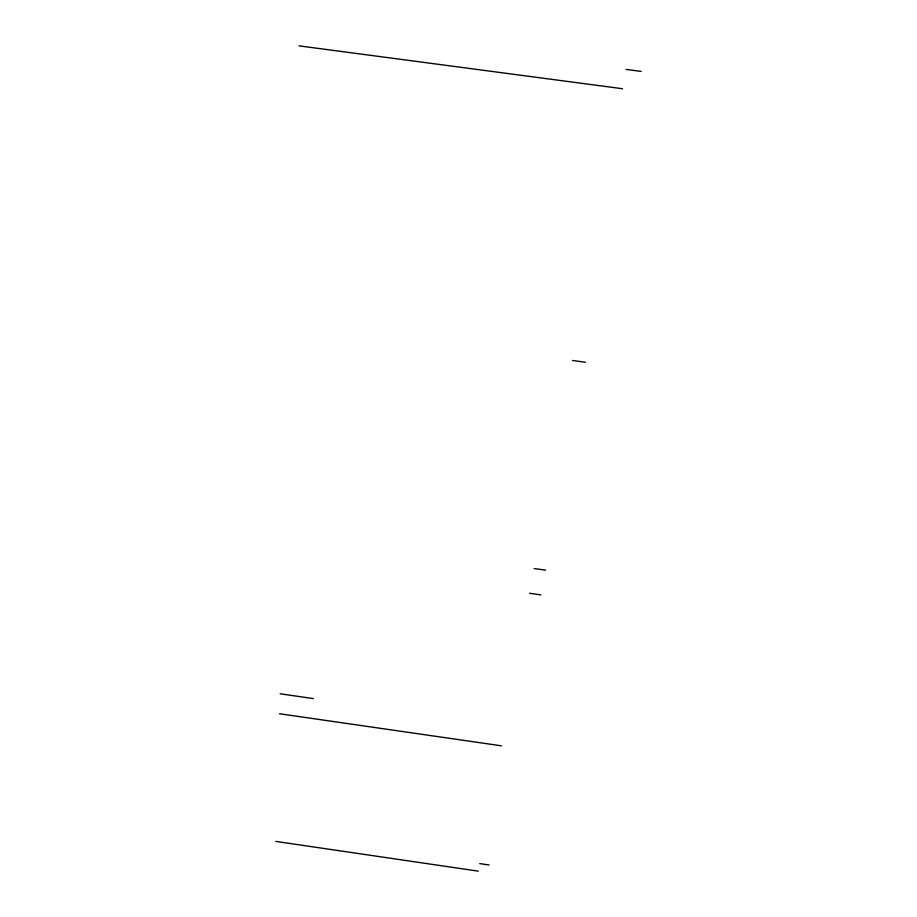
<?xml version="1.0" encoding="UTF-8"?>
<svg xmlns="http://www.w3.org/2000/svg" width="917" height="917" viewBox="0 0 917 917"><rect width="100%" height="100%" fill="white"/><g stroke="black" fill="none" stroke-linecap="round" stroke-linejoin="round"><path stroke-width="1.38" d="M626.128 69.428L641.166 71.411M298.965 45.85L622.574 88.743M572.483 360.473L585.424 362.249M534.13 568.54L545.581 570.156M529.567 593.276L540.847 594.881M280.132 693.802L313.396 698.594M279.547 713.747L501.45 745.819M479.729 863.608L489.082 864.983M275.834 841.416L478.342 871.15"/></g></svg>
